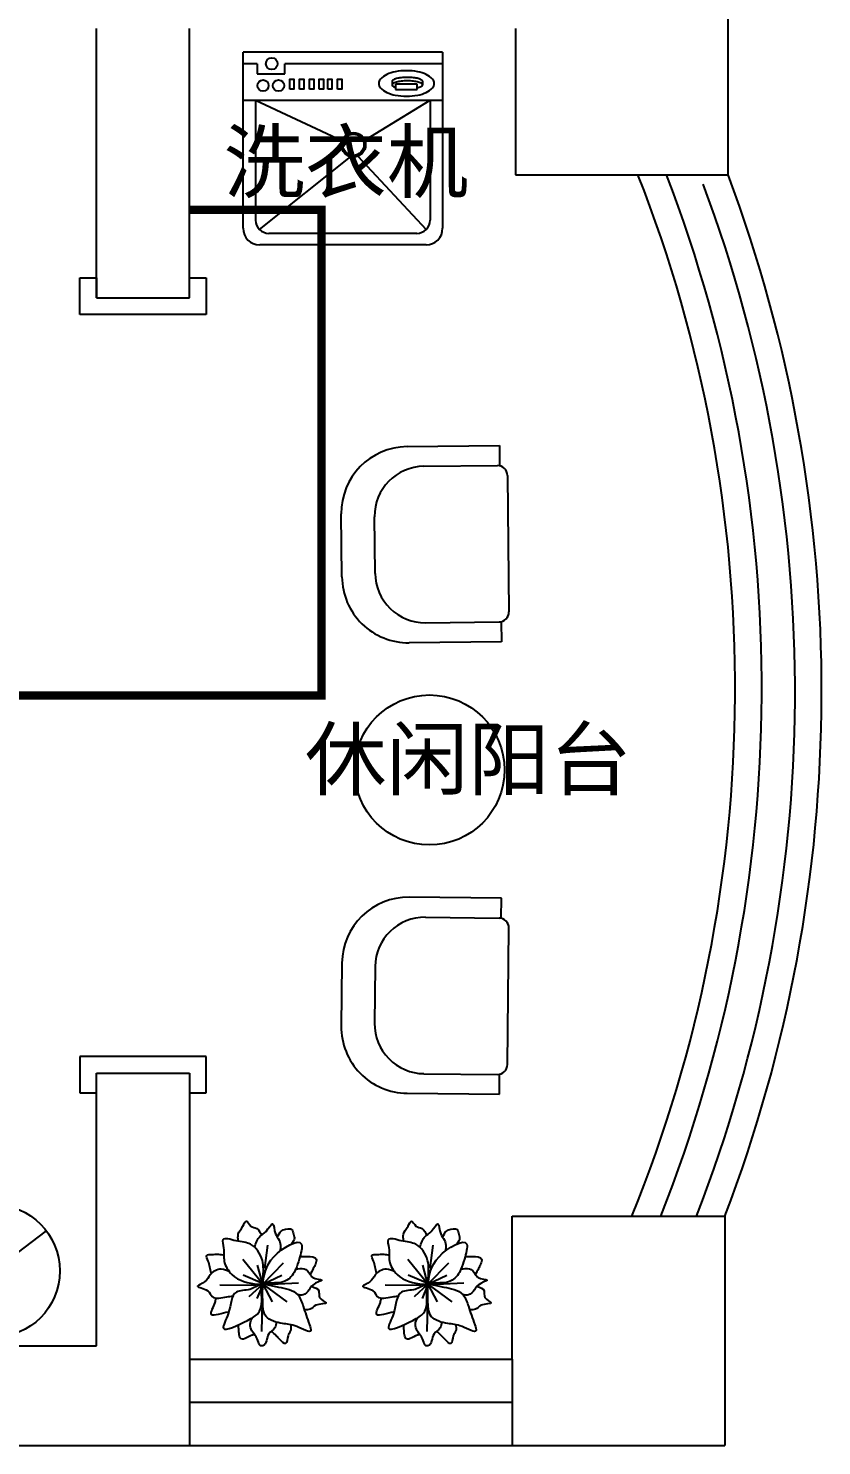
# Model space of a CAD drawing. Header units: millimetres. Extents: x -1705246 to 222838, y -3231245 to 126310.
# Drawn here: x 206839 to 209223, y -835 to 3425 of the extents above; entities that cross this region are included whole.
import ezdxf

# ---------------------------------------------------------------- set-up
doc = ezdxf.new("R2010")
doc.units = ezdxf.units.MM
doc.linetypes.add('ACAD_ISO03W100', pattern=[30, 12, -18])
for name, color, linetype in [('250', 250, 'Continuous'), ('cr虚线家具', 1, 'ACAD_ISO03W100'), ('p--家具', 30, 'Continuous'), ('墙体', 7, 'Continuous'), ('家具内线', 8, 'Continuous'), ('家具外线', 1, 'Continuous')]:
    doc.layers.add(name, color=color, linetype=linetype)
doc.styles.get("Standard").update_dxf_attribs({"font": ''})
doc.styles.add('仿宋', font='')
doc.styles.get('Standard').set_extended_font_data('SimSun')
doc.styles.get('仿宋').set_extended_font_data('SimSun')
doc.linetypes.add('FENCELINE1', pattern='A,6.35,-2.54,[133,ltypeshp.shx,S=2.54,R=0,X=-2.54,Y=0],-2.54,25.4', length=36.83)

msp = doc.modelspace()

# ---------------------------------------------------------------- linework, layer by layer
at = {"color": 250}
for p, q in [((208941.9, 2985), (208941.9, 3685)), ((207043.3, 2615), (207043.3, 3425)), ((207323.3, 2615), (207323.3, 3425)), ((208303.3, 3425), (208303.3, 2985)), ((208303.3, 2985), (208941.9, 2985)), ((206993.3, 2565), (206993.3, 2675)), ((206993.3, 2675), (207043.3, 2675)), ((207043.3, 2675), (207043.3, 2615)), ((207323.3, 2615), (207323.3, 2675)), ((207323.3, 2675), (207373.3, 2675)), ((207373.3, 2675), (207373.3, 2565)), ((207043.3, 2615), (207323.3, 2615)), ((207043.3, 2615), (207323.3, 2615)), ((207373.3, 2565), (206993.3, 2565)), ((207373.3, 335), (206993.3, 335)), ((206993.3, 335), (206993.3, 225)), ((207373.3, 225), (207373.3, 335)), ((207043.3, -535), (207043.3, 285)), ((207043.3, 285), (207323.3, 285)), ((207043.3, 225), (207043.3, 285)), ((207043.3, 285), (207323.3, 285)), ((207323.3, 285), (207323.3, -575)), ((207323.3, 285), (207323.3, 225)), ((206993.3, 225), (207043.3, 225)), ((207323.3, 225), (207373.3, 225)), ((208293.3, -575), (208293.3, -145)), ((208293.3, -145), (208932.6, -145)), ((208932.6, -145), (208932.6, -835)), ((206575.5, -430.1), (206893, -189.4)), ((203968.3, -535), (207043.3, -535)), ((207323.3, -575), (208293.3, -575)), ((207323.3, -575), (207323.3, -835)), ((208293.3, -575), (208293.3, -835)), ((205998.3, -835), (207323.3, -835)), ((207323.3, -835), (208293.3, -835)), ((208293.3, -835), (208932.6, -835))]:
    msp.add_line(p, q, dxfattribs=at)
at = {"color": 250, "linetype": 'FENCELINE1', "ltscale": 10}
msp.add_line((208293.3, -705), (207323.3, -705), dxfattribs=at)
at = {"color": 250}
msp.add_circle((206734.2, -309.8), 199.2, dxfattribs=at)
for centre, radius, start, end in [((204745.1, 1442.4), 4218.2, 337.8938, 21.4502), ((204799.7, 1432.4), 4423.6, 339.1102, 20.548)]:
    msp.add_arc(centre, radius, start, end, dxfattribs=at)
at = {"layer": '250', "color": 5, "const_width": 25}
msp.add_lwpolyline([(201900, 1420), (207720, 1420), (207720, 2880), (207323.3, 2880)], dxfattribs=at)
at = {"layer": 'p--家具', "color": 250, "ltscale": 0.03}
for p, q in [((207526.6, 3318), (207484.1, 3318)), ((207526.6, 3318.8), (207526.6, 3288.2)), ((207526.6, 3288.2), (207609.8, 3288.2)), ((207609.8, 3288.2), (207609.8, 3318.8)), ((208084.1, 3318), (207609.8, 3318)), ((207932.1, 3266.9), (207932.2, 3255.2)), ((207942.5, 3257.5), (207942.5, 3240.8)), ((208007.2, 3257.5), (207942.5, 3257.5)), ((207942.5, 3240.8), (208007.2, 3240.8)), ((208007.2, 3240.8), (208007.2, 3257.5)), ((208023.8, 3265.8), (208023.8, 3255.2)), ((207521.8, 3209.1), (207781.2, 3088.3)), ((207849.9, 3089), (208046.3, 3209.1)), ((207533.5, 2820.5), (207807.4, 3039.2)), ((207828.7, 3040.7), (208034.6, 2820.5))]:
    msp.add_line(p, q, dxfattribs=at)
msp.add_lwpolyline([(207892.4, 3259.4, 0.185158), (207897.3, 3246.6, 0.102042), (207916.7, 3232.3, 0.060862), (207941.8, 3224.2, 0.047173), (207975.5, 3221, 0.047173), (208009.3, 3224.2, 0.060862), (208034.3, 3232.3, 0.102042), (208053.8, 3246.6, 0.185158), (208058.7, 3259.4, 0.185158), (208053.8, 3272.1, 0.102042), (208034.3, 3286.4, 0.060862), (208009.3, 3294.5, 0.047173), (207975.5, 3297.7, 0.047173), (207941.8, 3294.5, 0.060862), (207916.7, 3286.4, 0.102042), (207897.3, 3272.1, 0.185158)], format="xyb", close=True, dxfattribs=at)
for points in [[(207624.6, 3242.4), (207624.6, 3272), (207637.2, 3272), (207637.2, 3242.4)], [(207654.2, 3242.4), (207654.2, 3272), (207666.8, 3272), (207666.8, 3242.4)], [(207683.8, 3242.4), (207683.8, 3272), (207696.4, 3272), (207696.4, 3242.4)], [(207713.4, 3242.4), (207713.4, 3272), (207726, 3272), (207726, 3242.4)], [(207738.7, 3242.4), (207738.7, 3272), (207751.4, 3272), (207751.4, 3242.4)], [(207768.3, 3242.4), (207768.3, 3272), (207781, 3272), (207781, 3242.4)]]:
    msp.add_lwpolyline(points, close=True, dxfattribs=at)
for points in [[(208023.8, 3265.8, 0.259034), (208021.9, 3269.2, 0.076276), (208010.4, 3274.1, 0.036515), (207996.9, 3276.6, 0.026615), (207978, 3277.6, 0.026615), (207959.2, 3276.6, 0.036515), (207945.6, 3274.1, 0.076276), (207934.1, 3269.2, 0.259034), (207932.2, 3265.8, 0.078462), (207932.4, 3264.5, 0.056762)], [(208023.8, 3255.2, 0.259034), (208021.9, 3258.7, 0.076276), (208010.4, 3263.6, 0.036515), (207996.9, 3266.1, 0.026615), (207978, 3267.1, 0.026615), (207959.2, 3266.1, 0.036515), (207945.6, 3263.6, 0.076276), (207934.1, 3258.7, 0.259034), (207932.2, 3255.2, 0.259034), (207934.1, 3251.8, 0.056762), (207942.5, 3247.8, 0.036515)], [(208007.2, 3246.1, 0.008736), (208010.4, 3246.9, 0.076276), (208021.9, 3251.8, 0.259034), (208023.8, 3255.2, 0.259034)]]:
    msp.add_lwpolyline(points, format="xyb", dxfattribs=at)
for centre, radius in [((207570.4, 3318.8), 17.5), ((207544.2, 3252.9), 16.9), ((207590.7, 3252.9), 16.9), ((207815.7, 3075.2), 36.9), ((207815.7, 3075.2), 31.9)]:
    msp.add_circle(centre, radius, dxfattribs=at)
at = {"layer": '墙体', "color": 250}
for p, q in [((208084.1, 3353.8), (207484.1, 3353.8)), ((207484.1, 2824), (207484.1, 3353.8)), ((208084.1, 3353.8), (208084.1, 2824)), ((207484.1, 3209.1), (208084.1, 3209.1)), ((207521.8, 3209.5), (207521.8, 2848.8)), ((208046.3, 3209.5), (208046.3, 2848.8)), ((208034.1, 2774), (207534.1, 2774)), ((208006.3, 2808.8), (207561.8, 2808.8))]:
    msp.add_line(p, q, dxfattribs=at)
for centre, radius, start, end in [((207534.1, 2824), 50, 180, 270), ((207561.8, 2848.8), 40, 180, 270), ((208006.3, 2848.8), 40, 270, 0), ((208034.1, 2824), 50, 270, 0)]:
    msp.add_arc(centre, radius, start, end, dxfattribs=at)
at = {"layer": '家具内线', "color": 250}
for p, q in [((207549.9, -301.4), (207559, -232.7)), ((208046.6, -301.4), (208055.8, -232.7)), ((207543.1, -349.1), (207483.1, -275.1)), ((207543.1, -349.1), (207528, -292.6)), ((207543.1, -349.1), (207606.1, -285.1)), ((208039.9, -349.1), (207979.9, -275.1)), ((208039.9, -349.1), (208024.8, -292.6)), ((208039.9, -349.1), (208102.9, -285.1)), ((207543, -347.4), (207484, -322.5)), ((207543.1, -349.1), (207600.3, -322.5)), ((208039.7, -347.4), (207980.7, -322.5)), ((208039.9, -349.1), (208097.1, -322.5)), ((207523.9, -353.2), (207414.8, -352.7)), ((207543.1, -349.1), (207501.4, -387.2)), ((207543.3, -350.2), (207525.5, -393.1)), ((207543.1, -349.1), (207571.2, -402.2)), ((207543.1, -349.1), (207615.3, -403)), ((207548.8, -350.7), (207651, -345.7)), ((208020.6, -353.2), (207911.6, -352.7)), ((208039.9, -349.1), (207998.2, -387.2)), ((208040, -350.2), (208022.3, -393.1)), ((208039.9, -349.1), (208068, -402.2)), ((208039.9, -349.1), (208112, -403)), ((208045.5, -350.7), (208147.8, -345.7)), ((207541.3, -405.5), (207540, -491.8)), ((208038.1, -405.5), (208036.7, -491.8))]:
    msp.add_line(p, q, dxfattribs=at)
at = {"layer": '家具外线', "color": 250}
for p, q in [((207977.1, 2167.7), (208254.6, 2170.7)), ((208254.6, 2170.7), (208255.2, 2111.1)), ((208027.8, 2108.6), (208248.5, 2111)), ((208278.9, 2081.3), (208283.3, 1671.2)), ((207781.4, 1776.1), (207779.3, 1965.6)), ((207881.3, 1786.8), (207879.4, 1957)), ((208032.9, 1638.5), (208253.6, 1640.9)), ((208260.3, 1640.9), (208261, 1581.3)), ((208261, 1581.3), (207983.5, 1578.3)), ((208261, 810.5), (207983.5, 813.5)), ((208260.3, 750.8), (208261, 810.5)), ((208032.9, 753.3), (208253.6, 750.9)), ((208278.9, 310.4), (208283.3, 720.5)), ((207781.4, 615.6), (207779.3, 426.2)), ((207881.3, 604.9), (207879.4, 434.7)), ((208027.8, 283.1), (208248.5, 280.7)), ((208254.6, 221), (208255.2, 280.6)), ((207977.1, 224), (208254.6, 221))]:
    msp.add_line(p, q, dxfattribs=at)
msp.add_circle((208044.5, 1195.9), 225.4, dxfattribs=at)
for centre, radius, start, end in [((204745.1, 1442.4), 4298.2, 338.3263, 21.0318), ((204799.7, 1432.4), 4343.6, 338.7069, 20.548), ((207979.3, 1967.7), 200, 90.6216, 180.6216), ((208029.4, 1958.6), 150, 90.6216, 180.6216), ((208248.9, 2081), 30, 0.6216, 90.6216), ((207981.4, 1778.3), 200, 180.6216, 270.6216), ((208031.2, 1788.5), 150, 180.6216, 270.6216), ((208253.3, 1670.9), 30, 270.6216, 0.6216), ((207981.4, 613.5), 200, 89.3784, 179.3784), ((208031.2, 603.3), 150, 89.3784, 179.3784), ((208253.3, 720.9), 30, 359.3784, 89.3784), ((207979.3, 424), 200, 179.3784, 269.3784), ((208029.4, 433.1), 150, 179.3784, 269.3784), ((208248.9, 310.7), 30, 269.3784, 359.3784)]:
    msp.add_arc(centre, radius, start, end, dxfattribs=at)
for points in [[(207469.9, -219.9), (207469.6, -199.5), (207483.3, -174.9), (207494.3, -160.3), (207507.1, -174.9), (207525.3, -182.2), (207539.9, -204.1)], [(207518.8, -238.6), (207535, -206.2), (207553.2, -191), (207572.8, -168.5), (207581.6, -198.1), (207592.8, -217.3), (207596.9, -237.6), (207595.6, -248.1)], [(207966.6, -219.9), (207966.4, -199.5), (207980.1, -174.9), (207991, -160.3), (208003.8, -174.9), (208022.1, -182.2), (208036.7, -204.1)], [(208015.5, -238.6), (208031.7, -206.2), (208050, -191), (208069.6, -168.5), (208078.4, -198.1), (208089.5, -217.3), (208093.6, -237.6), (208092.4, -248.1)], [(207543.1, -353.2), (207576.6, -267), (207659.7, -229.1), (207652.8, -274.1), (207642.5, -304.5), (207616.1, -338), (207539, -350.1), (207504.6, -365.3), (207464, -373.4), (207439.7, -438.3), (207424.9, -481.5), (207497.5, -458.6), (207529.9, -436.3), (207539.1, -371.8), (207543.1, -349.1), (207554.3, -350.1), (207590.8, -358.2), (207648.6, -381.5), (207664.8, -416), (207684.1, -471.7), (207688.1, -489), (207645.5, -476.8), (207602.9, -467.7), (207553.2, -446.4), (207543.1, -396.7), (207544.1, -330.9), (207542.1, -278.2), (207506.6, -229.5), (207463, -219.4), (207423.4, -216.3), (207425.5, -240.7), (207427.5, -280.2), (207450.8, -320.7), (207527.9, -349.1), (207543.1, -349.1)], [(207587.8, -208.1), (207598.9, -189.9), (207626.6, -183.6), (207629.8, -184.3), (207634.5, -195.4), (207638.5, -210.5), (207629.8, -228.6)], [(208039.9, -353.2), (208073.3, -267), (208156.4, -229.1), (208149.5, -274.1), (208139.2, -304.5), (208112.9, -338), (208035.8, -350.1), (208001.3, -365.3), (207960.7, -373.4), (207936.4, -438.3), (207921.6, -481.5), (207994.2, -458.6), (208026.7, -436.3), (208035.9, -371.8), (208039.9, -349.1), (208051, -350.1), (208087.5, -358.2), (208145.3, -381.5), (208161.5, -416), (208180.8, -471.7), (208184.9, -489), (208142.3, -476.8), (208099.7, -467.7), (208050, -446.4), (208039.9, -396.7), (208040.9, -330.9), (208038.8, -278.2), (208003.3, -229.5), (207959.7, -219.4), (207920.2, -216.3), (207922.2, -240.7), (207924.2, -280.2), (207947.6, -320.7), (208024.6, -349.1), (208039.9, -349.1)], [(208084.5, -208.1), (208095.6, -189.9), (208123.3, -183.6), (208126.5, -184.3), (208131.3, -195.4), (208135.2, -210.5), (208126.5, -228.6)], [(207388.3, -316.5), (207384.4, -298.3), (207379.6, -280.1), (207374.9, -263.5), (207389.9, -260.3), (207410.5, -259.5), (207427.1, -262.7)], [(207655, -267.1), (207677.8, -266.1), (207704.3, -274.4), (207701.6, -289.9), (207695.2, -302.7), (207686, -320.9)], [(207885.1, -316.5), (207881.1, -298.3), (207876.4, -280.1), (207871.6, -263.5), (207886.7, -260.3), (207907.2, -259.5), (207923.9, -262.7)], [(208151.7, -267.1), (208174.6, -266.1), (208201.1, -274.4), (208198.3, -289.9), (208191.9, -302.7), (208182.8, -320.9)], [(207444, -312.6), (207418.4, -304.5), (207384.9, -321.7), (207368.7, -343), (207347.2, -355.6), (207377.8, -369.4), (207391, -386.6), (207435.6, -387.6), (207453.4, -385.7)], [(207642.1, -304.5), (207667.6, -303.3), (207685.5, -319.5), (207693.6, -329.5), (207720.7, -337.3), (207693.6, -352.2), (207683, -366.3), (207664.6, -381.5), (207648.3, -381.7)], [(207940.8, -312.6), (207915.1, -304.5), (207881.6, -321.7), (207865.4, -343), (207844, -355.6), (207874.5, -369.4), (207887.7, -386.6), (207932.4, -387.6), (207950.1, -385.7)], [(208138.9, -304.5), (208164.3, -303.3), (208182.3, -319.5), (208190.4, -329.5), (208217.5, -337.3), (208190.4, -352.2), (208179.7, -366.3), (208161.3, -381.5), (208145.1, -381.7)], [(207691.5, -356.8), (207711.6, -369.3), (207714.4, -389.4), (207733.5, -405.8), (207702.5, -413.1), (207686, -425), (207669.6, -426.8)], [(208188.2, -356.8), (208208.4, -369.3), (208211.1, -389.4), (208230.3, -405.8), (208199.2, -413.1), (208182.8, -425), (208166.4, -426.8)], [(207439, -433.5), (207409.7, -440.7), (207389.1, -440.7), (207391.5, -424.8), (207400.2, -405.1), (207402.6, -391.6)], [(207935.7, -433.5), (207906.4, -440.7), (207885.9, -440.7), (207888.2, -424.8), (207896.9, -405.1), (207899.3, -391.6)], [(207584.9, -463.5), (207579.6, -480.9), (207561.4, -499.1), (207543.1, -534.6), (207537, -534.6), (207528.9, -519.4), (207506.6, -479.8), (207507.6, -459.6), (207513.7, -449.4)], [(208081.7, -463.5), (208076.4, -480.9), (208058.1, -499.1), (208039.9, -534.6), (208033.8, -534.6), (208025.7, -519.4), (208003.3, -479.8), (208004.4, -459.6), (208010.4, -449.4)], [(207516.6, -500), (207494.4, -511.1), (207478.6, -514.2), (207473.8, -506.3), (207471.4, -488.9), (207469.9, -471.5)], [(207626.7, -469.7), (207626.7, -490.7), (207619.4, -505.3), (207612.1, -528.1), (207593.8, -515.3), (207583.8, -504.4), (207568.8, -490.5)], [(208013.3, -500), (207991.1, -511.1), (207975.3, -514.2), (207970.6, -506.3), (207968.2, -488.9), (207966.6, -471.5)], [(208123.4, -469.7), (208123.4, -490.7), (208116.1, -505.3), (208108.8, -528.1), (208090.6, -515.3), (208080.5, -504.4), (208065.6, -490.5)]]:
    msp.add_spline(points, degree=3, dxfattribs=at)

# ---------------------------------------------------------------- texts
at = {"color": 250, "style": '仿宋'}
for s, p in [('洗衣机', (207425.2, 2934.4)), ('休闲阳台', (207669.9, 1138.7))]:
    msp.add_text(s, height=180, dxfattribs=at).set_placement(p)
at = {"layer": 'cr虚线家具', "color": 250, "ltscale": 0.005, "width": 0.8, "flags": 9}
for tag, s in [('XSIZE', '690'), ('YSIZE', '705')]:
    msp.add_attdef(tag, (207829.1, 3353.8), s, height=0.5, dxfattribs=at)

doc.saveas('drawing.dxf')
